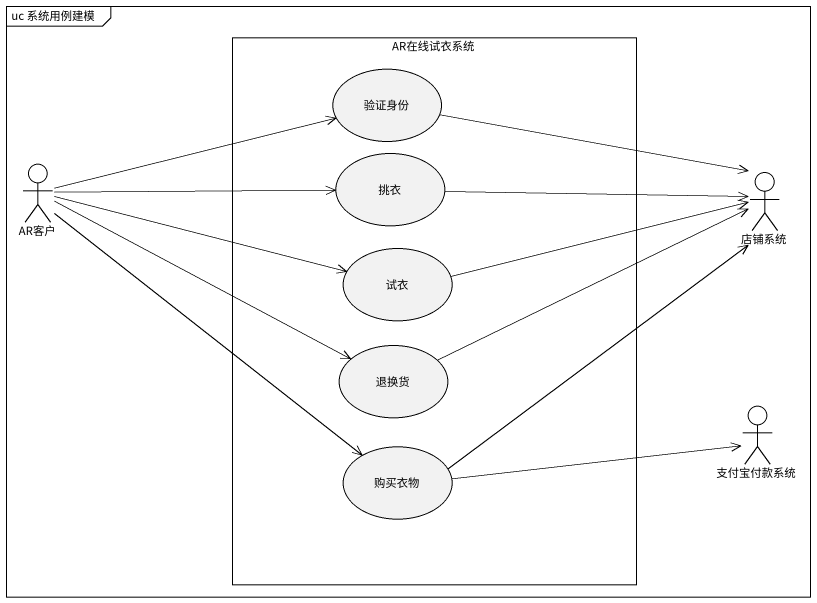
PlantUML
@startuml
mainframe uc 系统用例建模
rectangle AR在线试衣系统 {
  usecase 验证身份
  usecase 挑衣
  usecase 试衣
  usecase 退换货
  usecase 购买衣物
}
actor AR客户
actor 店铺系统
actor 支付宝付款系统
验证身份 -right-> 店铺系统
AR客户 -right-> 验证身份
AR客户 -right-> 挑衣
AR客户 -right-> 试衣
AR客户 -right-> 退换货
AR客户 --> 购买衣物
挑衣 -right-> 店铺系统
店铺系统 <-left- 退换货
试衣 -right-> 店铺系统
购买衣物 -up-> 店铺系统
购买衣物 -right-> 支付宝付款系统
@enduml
